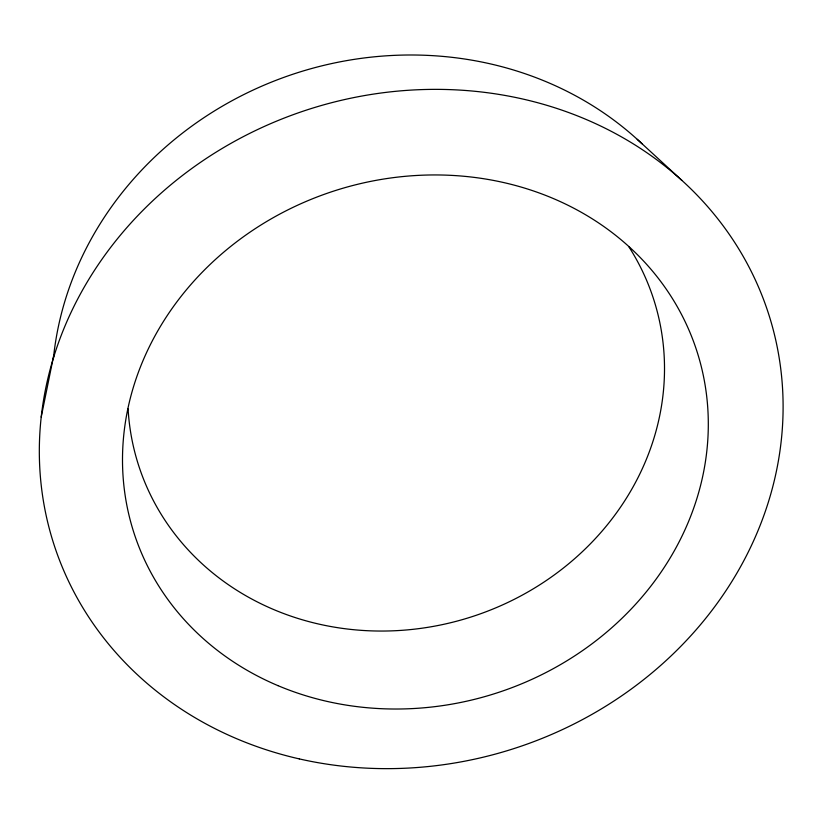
<?xml version="1.0" encoding="UTF-8"?>
<svg xmlns="http://www.w3.org/2000/svg" width="824" height="824" viewBox="0 0 824 824"><rect width="100%" height="100%" fill="white"/><g stroke="black" fill="none" stroke-linecap="round" stroke-linejoin="round"><path stroke-width="1.24" d="M41.2 417.119L53.725 355.432M637.23 139.328L681.829 180.353M53.323 359.316A343.371 313.233 -17.9 0 1 282.529 77.858A343.371 313.233 -17.9 0 1 641.999 143.747M628.815 246.675A270.591 246.386 -17.9 0 1 472.08 616.661A270.591 246.386 -17.9 0 1 128.091 408.879M299.308 758.904A375.466 335.687 -17.9 0 0 774.303 333.988A375.466 335.687 -17.9 0 0 160.021 194.114A375.466 335.687 -17.9 0 0 299.308 758.904M277.987 685.65A295.775 263.865 -17.9 0 0 708.125 414.771A295.775 263.865 -17.9 0 0 260.096 225.529A295.775 263.865 -17.9 0 0 277.987 685.65"/></g></svg>
